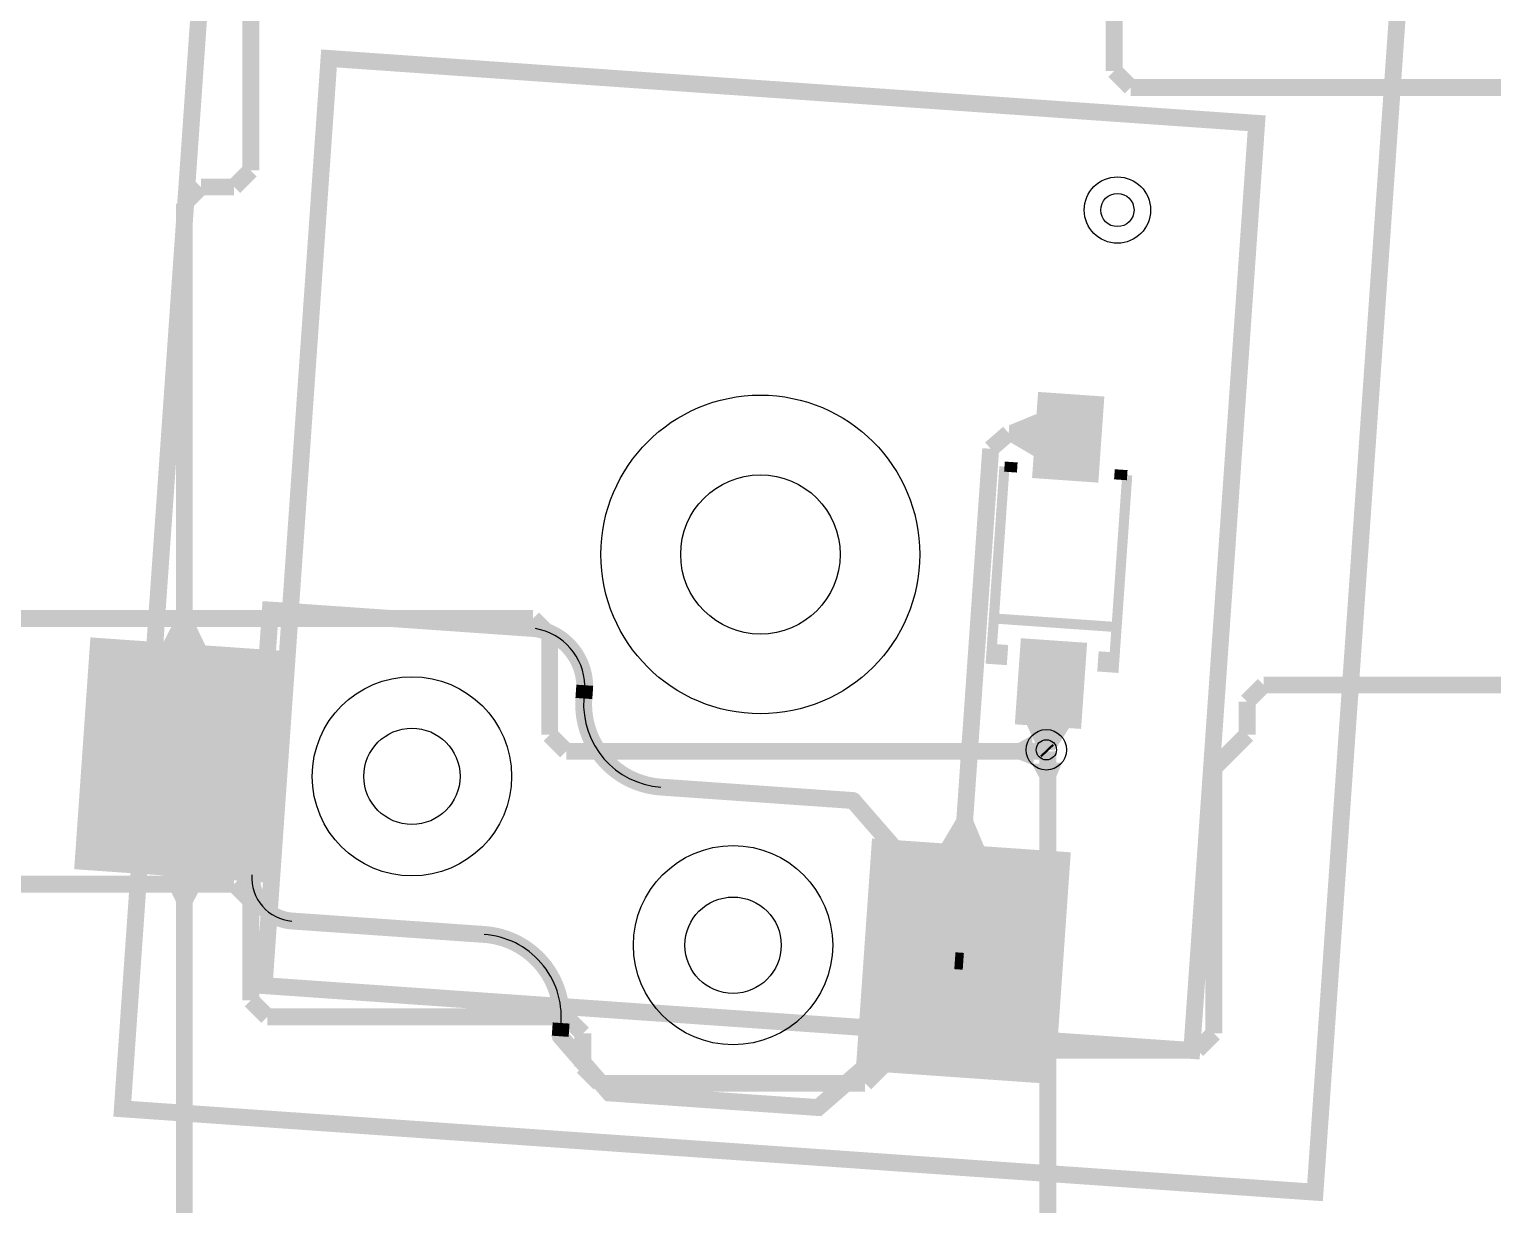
# Model space of a CAD drawing. Header units: millimetres. Extents: x -992 to -826, y 770 to 901.
# Drawn here: x -894.67 to -872.63, y 815.69 to 833.39 of the extents above; entities that cross this region are included whole.
import ezdxf

# ---------------------------------------------------------------- set-up
doc = ezdxf.new("R2010")
doc.units = ezdxf.units.MM
for name, color, linetype, true_color in [('BottomLayer', 7, 'Continuous', 0x0000ff), ('BottomPasteMaskLayer', 7, 'Continuous', 0x800000), ('BottomSilkLayer', 7, 'Continuous', 0x66cc33), ('BottomSolderMaskLayer', 7, 'Continuous', 0xaa00ff), ('Document', 7, 'Continuous', 0xffffff), ('Hole', 7, 'Continuous', 0x222222), ('Multi-Layer', 7, 'Continuous', 0xc0c0c0), ('TopLayer', 7, 'Continuous', 0xff0000), ('TopSilkLayer', 7, 'Continuous', 0xffcc00)]:
    doc.layers.add(name, color=color, linetype=linetype, true_color=true_color)

msp = doc.modelspace()

# ---------------------------------------------------------------- hatches: boundary and pattern name
at = {"layer": 'BottomLayer'}
for points in [[(-878.5712471424944, 826.5649225298453), (-878.480568961138, 827.8617475234952), (-879.4781305562612, 827.9314960629923), (-879.5688087376176, 826.6346710693423)], [(-879.5013258826518, 827.5997129794262), (-879.5456261112523, 826.9662585725173), (-879.912407924816, 827.1828752857507), (-879.8946888493778, 827.4362560325122)], [(-892.0150469900941, 824.1127787655577), (-892.6485013970029, 824.1570764541531), (-892.4587757175516, 824.525740411481), (-892.2047752095505, 824.5079781559565)], [(-893.9899923799849, 820.7423164846331), (-890.9973075946152, 820.5330708661419), (-890.7531369062739, 824.024536449073), (-893.7458470916943, 824.2338074676151)], [(-878.8306578613158, 822.8549657099315), (-878.7399796799594, 824.1518161036323), (-879.7375412750827, 824.2215646431295), (-879.8282448564898, 822.9247396494794)], [(-879.1117297434596, 822.7259537719077), (-879.5678206756414, 822.7578079756161), (-879.4516027432056, 822.9635712471427), (-879.198219456439, 822.9458750317502)], [(-879.6461722123445, 822.9120066040134), (-879.0127203454408, 822.8676962153926), (-879.2271602743207, 822.5319380238763), (-879.4805410210822, 822.5496570993143)], [(-880.291932943866, 821.0874803149608), (-880.9253873507748, 821.1317754635511), (-880.7087731775465, 821.4985598171198), (-880.455392430785, 821.4808407416816)], [(-882.2225552451106, 817.7139446278894), (-879.229870459741, 817.5046736093474), (-878.9857251714504, 820.9961391922785), (-881.9784099568201, 821.2054102108206)], [(-892.6485013970029, 820.6485217170436), (-892.0150469900941, 820.6042291084584), (-892.2047752095505, 820.2355651511305), (-892.4587757175516, 820.2533248666499)]]:
    msp.add_hatch(color=256, dxfattribs=at).paths.add_polyline_path(points)
at = {"layer": 'BottomPasteMaskLayer'}
for points in [[(-878.5712471424944, 826.5649225298453), (-878.480568961138, 827.8617475234952), (-879.4781305562612, 827.9314960629923), (-879.5688087376176, 826.6346710693423)], [(-893.9899923799849, 820.7423164846331), (-890.9973075946152, 820.5330708661419), (-890.7531369062739, 824.024536449073), (-893.7458470916943, 824.2338074676151)], [(-878.8306578613158, 822.8549657099315), (-878.7399796799594, 824.1518161036323), (-879.7375412750827, 824.2215646431295), (-879.8282448564898, 822.9247396494794)], [(-882.2225552451106, 817.7139446278894), (-879.229870459741, 817.5046736093474), (-878.9857251714504, 820.9961391922785), (-881.9784099568201, 821.2054102108206)]]:
    msp.add_hatch(color=256, dxfattribs=at).paths.add_polyline_path(points)
at = {"layer": 'BottomSilkLayer'}
for points in [[(-880.2468605537213, 824.1419354838711), (-879.9276504953011, 824.119613919228), (-879.9489128778258, 823.8155549911102), (-880.268122936246, 823.8378765557533)], [(-878.2469189738381, 824.0020853441708), (-878.5661290322581, 824.024406908814), (-878.5873914147829, 823.7203479806961), (-878.2681788163577, 823.6980264160529)]]:
    msp.add_hatch(color=256, dxfattribs=at).paths.add_polyline_path(points)
at = {"layer": 'BottomSolderMaskLayer'}
for points in [[(-878.5712471424944, 826.5649225298453), (-878.480568961138, 827.8617475234952), (-879.4781305562612, 827.9314960629923), (-879.5688087376176, 826.6346710693423)], [(-893.9899923799849, 820.7423164846331), (-890.9973075946152, 820.5330708661419), (-890.7531369062739, 824.024536449073), (-893.7458470916943, 824.2338074676151)], [(-878.8306578613158, 822.8549657099315), (-878.7399796799594, 824.1518161036323), (-879.7375412750827, 824.2215646431295), (-879.8282448564898, 822.9247396494794)], [(-882.2225552451106, 817.7139446278894), (-879.229870459741, 817.5046736093474), (-878.9857251714504, 820.9961391922785), (-881.9784099568201, 821.2054102108206)]]:
    msp.add_hatch(color=256, dxfattribs=at).paths.add_polyline_path(points)
at = {"layer": 'Document'}
for points in [[(-878.9184480568962, 827.3921869443741), (-879.1100050800103, 827.405582931166), (-879.1635763271528, 826.6394589789181), (-878.9720193040387, 826.6260629921261)], [(-879.4174015748033, 827.1384150368302), (-879.4307950215901, 826.9468580137162), (-878.6646710693423, 826.8932842265685), (-878.6512750825502, 827.0848412496827)], [(-891.1878359156719, 820.6465506731015), (-890.9176708153417, 824.5101168402339), (-887.0541046482093, 824.2399491998985), (-887.037521337406, 824.2399205584239), (-887.0210756707085, 824.2420529430999), (-887.0050480533284, 824.2463099959125), (-886.9897117625688, 824.2526191324043), (-886.9753282883371, 824.2608727792683), (-886.9621428746361, 824.2709302085159), (-886.9503803380569, 824.2826199369455), (-886.9402412345648, 824.2957426499999), (-886.9318984399397, 824.3100746001595), (-886.9254942021756, 824.3253714219272), (-886.9211377160942, 824.341372298358), (-886.9189032615302, 824.3578044080928), (-886.9188289368298, 824.3743875770714), (-886.9209160092589, 824.3908390556131), (-886.9251288933959, 824.4068783394121), (-886.9313957578768, 824.4222319522478), (-886.9396097501494, 824.436638108865), (-886.9496308183516, 824.4498511785167), (-886.9612880992523, 824.461645873067), (-886.9743828315377, 824.4718210882444), (-886.9886917447717, 824.4802033325499), (-887.0039708662457, 824.486649685357), (-887.0199596808121, 824.4910502337652), (-887.0363855727712, 824.4933299466601), (-891.0266421132843, 824.7723571247144), (-891.0432544991513, 824.7724295797108), (-891.059734219113, 824.7703330483121), (-891.07579929666, 824.766103403252), (-891.0911748500281, 824.7598130159394), (-891.1055977955682, 824.7515695181459), (-891.1188213492419, 824.7415139603712), (-891.1306192492247, 824.7298183983959), (-891.1407896273619, 824.7166829493185), (-891.1491584632374, 824.7023323674483), (-891.1555825617525, 824.6870121986441), (-891.1599520032673, 824.6709845788967), (-891.1621920243841, 824.6545237490476), (-891.4412192024386, 820.6642697485396), (-891.4412917395898, 820.6476573761694), (-891.4391953064667, 820.6311776569495), (-891.4349657736208, 820.6151125634449), (-891.4286755095319, 820.5997369738594), (-891.4204321423625, 820.5853139687939), (-891.4103767184106, 820.572090329864), (-891.3986812887675, 820.5602923171976), (-891.3855459654774, 820.550121798063), (-891.3711954975632, 820.541752792862), (-891.35587542551, 820.5353284975942), (-891.3398478799978, 820.5309588337325), (-891.3233870967742, 820.5287185674373), (-891.306774724404, 820.5286460302859), (-891.2902950051841, 820.5307424634092), (-891.2742299116795, 820.5349719962551), (-891.2588543220941, 820.541262260344), (-891.2444313170286, 820.5495056275132), (-891.2312076780986, 820.5595610514653), (-891.2194096654323, 820.5712564811082), (-891.2092391462976, 820.5843918043984), (-891.2008701410966, 820.5987422723125), (-891.1944458458288, 820.6140623443658), (-891.1900761819671, 820.6300898898779), (-891.1878359156719, 820.6465506731015)], [(-887.0666675133351, 824.2412598425199), (-887.0269804355157, 824.233416675641), (-886.9877631712309, 824.2234876477656), (-886.9491252680677, 824.2115004941543), (-886.9111746552546, 824.1974886991355), (-886.8740173421764, 824.181491402572), (-886.8377571222534, 824.1635532905289), (-886.8024952830096, 824.1437244704508), (-886.7683303231416, 824.1220603311937), (-886.7353576773766, 824.0986213883041), (-886.7036694498897, 824.073473114978), (-886.6733541570253, 824.0466857591719), (-886.6444964800392, 824.0183341473747), (-886.6171770285541, 823.9884974755915), (-886.5914721153893, 823.9572590881215), (-886.5674535433914, 823.9247062447478), (-886.5451884048641, 823.8909298769902), (-886.5247388941561, 823.8560243341017), (-886.5061621339299, 823.8200871195179), (-886.4895100155987, 823.7832186184958), (-886.474829054375, 823.745521817702), (-886.4621602593377, 823.7071020175354), (-886.4515390188787, 823.6680665379861), (-886.4429950018516, 823.6285244188524), (-886.4365520746953, 823.5885861151554), (-886.4322282347676, 823.5483631885983), (-886.4300355600712, 823.5079679959362), (-886.4287300663661, 823.4919760093799), (-886.4254186027366, 823.4762762591761), (-886.4201540259069, 823.4611193406688), (-886.413020367688, 823.4467471846633), (-886.4041314936835, 823.433389195789), (-886.3936292857969, 823.4212585908026), (-886.3816813775486, 823.4105489952769), (-886.3684784783537, 823.4014313530006), (-886.3542313294676, 823.3940511974164), (-886.3391673401883, 823.3885263286553), (-886.323526958009, 823.3849449332406), (-886.3075598306566, 823.3833641764779), (-886.2915208212798, 823.3838092899969), (-886.2756659403899, 823.3862731690108), (-886.2602482594864, 823.3907164857216), (-886.2455138715966, 823.3970683170592), (-886.2316979632012, 823.4052272767381), (-886.2190210602496, 823.4150631335583), (-886.2076855081815, 823.4264188901222), (-886.1978722421411, 823.4391132887868), (-886.1897378989379, 823.4529437048501), (-886.1834123168501, 823.4676893807953), (-886.1789964631794, 823.4831149499644), (-886.176560822638, 823.4989741934199), (-886.1761442722886, 823.5150139700281), (-886.1785090596817, 823.5616507866432), (-886.183007082637, 823.6081303807991), (-886.1896289031769, 823.6543552266739), (-886.1983606270642, 823.7002283329713), (-886.2091839329569, 823.7456534464325), (-886.2220761108503, 823.7905352537999), (-886.2370101097281, 823.8347795818084), (-886.2539545943232, 823.8782935947838), (-886.2728740108655, 823.9209859894356), (-886.293728661684, 823.9627671864343), (-886.3164747885014, 824.0035495183713), (-886.3410646642506, 824.0432474137065), (-886.3674466932175, 824.0817775763196), (-886.3955655193023, 824.1190591602858), (-886.4253621421699, 824.1550139395105), (-886.4567740410478, 824.1895664718677), (-886.4897353059098, 824.2226442574964), (-886.5241767757724, 824.2541778909234), (-886.5600261838116, 824.2841012066931), (-886.5972083089964, 824.3123514181993), (-886.6356451339218, 824.3388692494277), (-886.6752560085089, 824.3635990593311), (-886.7159578192284, 824.3864889585789), (-886.757665163494, 824.4074909184329), (-886.8002905288586, 824.4265608715251), (-886.843744476637, 824.4436588043208), (-886.8879358295706, 824.4587488410773), (-886.9327718631399, 824.4717993191209), (-886.9781585001249, 824.4827828552822), (-887.0240005080011, 824.4916764033529), (-887.040525979151, 824.4933898100267), (-887.0571337170531, 824.4929315514449), (-887.0735395587076, 824.4903094685392), (-887.0894627956151, 824.4855684258748), (-887.1046309767772, 824.4787895440063), (-887.118784570409, 824.470088811482), (-887.1316814045994, 824.4596151002474), (-887.1431008109395, 824.447547618406), (-887.1528474002209, 824.4340928439176), (-887.1607544055987, 824.4194809917041), (-887.1666865360187, 824.4039620746079), (-887.1705422910846, 824.3878016256034), (-887.1722556977584, 824.3712761544535), (-887.1717974391767, 824.3546684165514), (-887.1691753562709, 824.3382625748969), (-887.1644343136065, 824.3223393379894), (-887.157655431738, 824.3071711568273), (-887.1489546992136, 824.2930175631955), (-887.1384809879792, 824.2801207290051), (-887.1264135061377, 824.268701322665), (-887.1129587316493, 824.2589547333836), (-887.0983468794357, 824.2510477280058), (-887.0828279623396, 824.2451155975858), (-887.0666675133351, 824.2412598425199)], [(-879.1712598425197, 823.3329286258574), (-879.3628168656338, 823.3463246126494), (-879.3092456184913, 824.1124511049023), (-879.1176885953773, 824.0990551181104)], [(-886.4298018796039, 823.5214986029973), (-886.4437617475236, 823.3218846837696), (-886.443834284675, 823.3052723113992), (-886.4417378515517, 823.2887925921793), (-886.4375083187058, 823.2727274986747), (-886.4312180546169, 823.2573519090893), (-886.4229746874477, 823.2429289040239), (-886.4129192634956, 823.2297052650938), (-886.4012238338527, 823.2179072524275), (-886.3880885105624, 823.2077367332929), (-886.3737380426484, 823.1993677280919), (-886.358417970595, 823.192943432824), (-886.342390425083, 823.1885737689624), (-886.3259296418594, 823.1863335026671), (-886.3093172694892, 823.1862609655158), (-886.2928375502693, 823.188357398639), (-886.2767724567645, 823.1925869314849), (-886.2613968671792, 823.1988771955738), (-886.2469738621137, 823.2071205627431), (-886.2337502231836, 823.2171759866951), (-886.2219522105174, 823.228871416338), (-886.2117816913827, 823.2420067396283), (-886.2034126861818, 823.2563572075424), (-886.1969883909139, 823.2716772795957), (-886.1926187270523, 823.2877048251078), (-886.1903784607571, 823.3041656083313), (-886.1764211328424, 823.5037795275592), (-886.1763924913674, 823.5203628383628), (-886.1785248760431, 823.5368085050605), (-886.1827819288555, 823.5528361224409), (-886.1890910653472, 823.5681724132007), (-886.1973447122111, 823.5825558874328), (-886.2074021414587, 823.595741301134), (-886.2190918698883, 823.6075038377135), (-886.2322145829428, 823.6176429412059), (-886.2465465331024, 823.6259857358311), (-886.2618433548704, 823.6323899735954), (-886.2778442313015, 823.6367464596769), (-886.2942763410365, 823.6389809142411), (-886.3108595100152, 823.6390552389414), (-886.3273109885572, 823.6369681665121), (-886.3433502723562, 823.632755282375), (-886.3587038851922, 823.6264884178939), (-886.3731100418095, 823.6182744256212), (-886.3863231114613, 823.6082533574188), (-886.3981178060117, 823.5965960765177), (-886.4082930211889, 823.583501344232), (-886.4166752654944, 823.5691924309978), (-886.4231216183013, 823.5539133095233), (-886.4275221667094, 823.5379244949567), (-886.4298018796039, 823.5214986029973)], [(-886.1898501397004, 823.3044602489206), (-886.192197552472, 823.2555221814945), (-886.1924081406481, 823.2065282998076), (-886.1904815033843, 823.1575718614263), (-886.1864213079443, 823.1087460526453), (-886.1802352827208, 823.060143811112), (-886.171935202524, 823.0118576489239), (-886.1615368661688, 822.9639794765362), (-886.1490600664032, 822.916600427815), (-886.1345285522328, 822.869810686567), (-886.1179699837166, 822.8236993148804), (-886.0994158793166, 822.7783540835982), (-886.0789015559042, 822.7338613052509), (-886.0564660615361, 822.6903056697649), (-886.0321521011284, 822.6477700832587), (-886.0060059551697, 822.6063355102352), (-885.978077391628, 822.5660808194698), (-885.9484195712199, 822.5270826338867), (-885.9170889462221, 822.4894151847114), (-885.8841451530161, 822.4531501701749), (-885.8496508985745, 822.4183566190391), (-885.8136718411, 822.3851007592039), (-885.7762764650487, 822.353445891646), (-885.7375359507728, 822.3234522699278), (-885.6975240390327, 822.295176985508), (-885.656316890634, 822.2686738590701), (-885.61399294146, 822.243993338078), (-885.5706327531717, 822.221182400751), (-885.5263188598631, 822.2002844666434), (-885.4811356109611, 822.1813393139971), (-885.4351690106705, 822.1643830040255), (-885.3885065542688, 822.149447812273), (-885.3412370615631, 822.1365621671798), (-885.2934505078256, 822.1257505959696), (-885.2452378525305, 822.1170336779636), (-885.196690866216, 822.110428005408), (-885.147901955804, 822.1059461518925), (-885.1314065821624, 822.1037455047735), (-885.1153405663827, 822.0994069178745), (-885.099979766101, 822.0930048858515), (-885.0855879302214, 822.0846493332465), (-885.0724121702797, 822.0744837270535), (-885.0606787174733, 822.0626826133537), (-885.0505890382143, 822.0494486203141), (-885.0423163748992, 822.0350089790102), (-885.0360027712912, 822.0196116218083), (-885.0317566335937, 822.0035209253048), (-885.0296508690861, 821.98701317091), (-885.0297216342888, 821.9703718010264), (-885.0319677141446, 821.9538825522686), (-885.0363505428829, 821.9378285492921), (-885.0427948662036, 821.9224854434706), (-885.0511900334126, 821.9081166798894), (-885.0613918973226, 821.8949689739268), (-885.0732252892981, 821.8832680750864), (-885.0864870269456, 821.8732148908205), (-885.100949402808, 821.8649820368967), (-885.1163640941602, 821.8587108735411), (-885.1324664267745, 821.8545090782467), (-885.1489799194451, 821.8524487969227), (-885.1656210312422, 821.8525654051309), (-885.2194743469929, 821.8573943593238), (-885.2730965665659, 821.8643338105998), (-885.3264050124071, 821.8733730593484), (-885.3793174907553, 821.8844981683814), (-885.4317524183728, 821.8976919844214), (-885.4836289483345, 821.9129341645498), (-885.5348670946825, 821.9302012075732), (-885.5853878557518, 821.9494664902577), (-885.6351133359803, 821.9707003083787), (-885.683966866011, 821.9938699225205), (-885.731873120906, 822.0189396085552), (-885.7787582362857, 822.0458707127244), (-885.8245499222171, 822.0746217112376), (-885.8691775746743, 822.1051482742952), (-885.9125723843989, 822.1374033344395), (-885.9546674429946, 822.1713371591246), (-885.9953978460896, 822.2068974273978), (-886.0347007934093, 822.2440293105702), (-886.0725156856057, 822.2826755567543), (-886.1087842176922, 822.3227765791382), (-886.1434504689415, 822.3642705478597), (-886.1764609891069, 822.407093485339), (-886.2077648808348, 822.4511793649224), (-886.2373138781413, 822.4964602126853), (-886.2650624208304, 822.5428662122389), (-886.2909677247419, 822.5903258123762), (-886.3149898477179, 822.6387658373935), (-886.3370917511877, 822.6881115999163), (-886.3572393572757, 822.7382870160567), (-886.3754016013451, 822.7892147227233), (-886.3915504798939, 822.8408161969032), (-886.4056610937334, 822.8930118767342), (-886.4177116863781, 822.945721284176), (-886.4276836775914, 822.9988631490961), (-886.4355616920336, 823.0523555345766), (-886.4413335829682, 823.1061159632484), (-886.4449904509909, 823.1600615444596), (-886.4465266577504, 823.21410910208), (-886.4459398346426, 823.2681753027472), (-886.4432308864618, 823.3221767843537), (-886.4410338999352, 823.3386752299126), (-886.436698215747, 823.3547446822454), (-886.4302983016315, 823.3701091397683), (-886.4219440795946, 823.3845047095665), (-886.4117790379436, 823.397684139899), (-886.3999777667975, 823.4094210668815), (-886.386742959407, 823.4195139024094), (-886.3723019307876, 823.4277892965432), (-886.35690271346, 823.4341051148874), (-886.3408097973578, 823.4383528798269), (-886.3242995870677, 823.4404596336885), (-886.3076556544314, 823.4403891918288), (-886.2911638680446, 823.4381427641249), (-886.2751074833084, 823.4337589341947), (-886.2597622773635, 823.4273129967013), (-886.2453918124685, 823.4189156641273), (-886.2322429091739, 823.4087111652269), (-886.2205414070456, 823.3968747678191), (-886.210488285747, 823.383609768467), (-886.2022562131044, 823.3691440007492), (-886.1959865794427, 823.3537259220944), (-886.1917870691302, 823.3376203463894), (-886.1897298110405, 823.3211038956566), (-886.1898501397004, 823.3044602489207)], [(-886.768567437135, 818.1423876047754), (-886.0263220726442, 817.2885318770639), (-886.0146241486557, 817.2767346232671), (-886.0014863454912, 817.266565318925), (-885.987133490329, 817.2581979913061), (-885.9718112035275, 817.2517758304579), (-885.9557816953254, 817.2474087387956), (-885.9393192786385, 817.245171450343), (-882.79697993396, 817.0254381508764), (-882.7803665301444, 817.0253627583943), (-882.7638854345558, 817.0274566443916), (-882.7478186822457, 817.0316839769516), (-882.732441217758, 817.0379724152551), (-882.7180161901026, 817.046214347523), (-882.704790449581, 817.0562687325377), (-881.797581915164, 817.8448920497842), (-881.7857846613671, 817.8565899737728), (-881.775615357025, 817.8697277769372), (-881.7672480294062, 817.8840806320994), (-881.760825868558, 817.8994029189009), (-881.7564587768957, 817.915432427103), (-881.7542214884431, 817.9318948437899), (-881.5344881889764, 821.0742341884685), (-881.5344127964944, 821.0908475922841), (-881.5365066824917, 821.1073286878726), (-881.5407340150516, 821.1233954401828), (-881.5470224533552, 821.1387729046704), (-881.5552643856231, 821.1531979323258), (-881.5653187706376, 821.1664236728475), (-882.1683820167641, 821.8601676403355), (-882.1800796103488, 821.8719646454477), (-882.1932170206361, 821.8821337887862), (-882.2075694382465, 821.8905010544104), (-882.2228912624092, 821.8969232603881), (-882.2389203037196, 821.9012905089457), (-882.2553822707647, 821.9035280670563), (-885.0984531369063, 822.1023368046738), (-885.1150655092766, 822.1024093418251), (-885.1315452284965, 822.1003129087019), (-885.1476103220011, 822.096083375856), (-885.1629859115866, 822.0897931117671), (-885.1774089166521, 822.0815497445979), (-885.1906325555822, 822.0714943206458), (-885.2024305682484, 822.0597988910029), (-885.2126010873831, 822.0466635677126), (-885.220970092584, 822.0323130997986), (-885.2273943878519, 822.0169930277452), (-885.2317640517135, 822.0009654822331), (-885.2340043180087, 821.9845046990096), (-885.2340768551601, 821.9678923266392), (-885.2319804220369, 821.9514126074193), (-885.2277508891909, 821.9353475139147), (-885.221460625102, 821.9199719243293), (-885.2132172579328, 821.9055489192639), (-885.2031618339809, 821.8923252803338), (-885.1914664043378, 821.8805272676675), (-885.1783310810476, 821.8703567485329), (-885.1639806131335, 821.861987743332), (-885.1486605410803, 821.855563448064), (-885.1326329955681, 821.8511937842025), (-885.1161722123445, 821.8489535179071), (-882.3255778511558, 821.6538176276354), (-881.7915392430785, 821.0394767589537), (-882.003934467869, 818.0020878841759), (-882.8317373634748, 817.2824892049786), (-885.8691262382525, 817.494884429769), (-886.5768453136907, 818.3090500381002), (-886.5885423248243, 818.3208495070797), (-886.6016794061495, 818.3310212636592), (-886.616031778567, 818.3393912662666), (-886.6313538690101, 818.3458163018394), (-886.6473835122682, 818.3501864362397), (-886.6638464367061, 818.3524268952577), (-886.6804609571275, 818.3524993440192), (-886.6969427944871, 818.3504025429057), (-886.7130099399834, 818.3461723687651), (-886.7283874803074, 818.3398812010483), (-886.7428123014859, 818.3316366833772), (-886.7560375908336, 818.3215798817322), (-886.7678370599874, 818.3098828707745), (-886.7780088167625, 818.2967457896008), (-886.7863788195838, 818.282393417308), (-886.7928038553848, 818.2670713269606), (-886.797173990024, 818.2510416837677), (-886.7994144492874, 818.2345787593632), (-886.7994868982964, 818.2179642389428), (-886.7973900974287, 818.201482401552), (-886.7931599235275, 818.1854152559927), (-886.7868687560398, 818.170037715575), (-886.7786242385836, 818.1556128942736), (-886.7685674371356, 818.1423876047761)], [(-890.7022885445772, 820.0885369570741), (-890.7349765267029, 820.0918541391263), (-890.7673917084628, 820.0972173344137), (-890.7994061539621, 820.1046053755338), (-890.8308935089275, 820.1139891034445), (-890.861729499401, 820.1253314825484), (-890.8917924222233, 820.138587746864), (-890.9209636253698, 820.1537055767083), (-890.9491279762462, 820.1706253051909), (-890.9761743160917, 820.1892801537076), (-891.0019958986996, 820.2095964955004), (-891.0264908117223, 820.2314941462473), (-891.0495623788971, 820.2548866805331), (-891.0711195416081, 820.2796817729522), (-891.0910772182744, 820.3057815624973), (-891.1093566401502, 820.3330830387964), (-891.1258856622071, 820.361478448673), (-891.1405990478768, 820.3908557214252), (-891.153438726525, 820.421098911145), (-891.1643540226444, 820.4520886543328), (-891.1733018558604, 820.4837026409994), (-891.1802469109599, 820.5158160973983), (-891.1851617772733, 820.5483022784811), (-891.1880270568583, 820.5810329681334), (-891.1888314410601, 820.6138789852173), (-891.1875717551436, 820.6467106934215), (-891.1874514264834, 820.6633543401576), (-891.1895086845727, 820.6798707908907), (-891.1937081948852, 820.695976366596), (-891.1999778285467, 820.7113944452511), (-891.2082099011893, 820.7258602129691), (-891.2182630224879, 820.7391252123216), (-891.2299645246162, 820.7509616097296), (-891.2431134279109, 820.7611661086303), (-891.257483892806, 820.7695634412045), (-891.272829098751, 820.776009378698), (-891.2888854834874, 820.7803932086283), (-891.3053772698745, 820.7826396363322), (-891.322021202511, 820.7827100781919), (-891.3385314128012, 820.7806033243303), (-891.3546243289037, 820.7763555593906), (-891.3700235462313, 820.7700397410463), (-891.384464574851, 820.7617643469123), (-891.3976993822415, 820.7516715113841), (-891.4095006533876, 820.7399345844012), (-891.4196656950386, 820.7267551540684), (-891.4280199170754, 820.71235958427), (-891.4344198311908, 820.6969951267469), (-891.4387555153787, 820.6809256744137), (-891.4409525019051, 820.6644272288546), (-891.4427255592952, 820.6237850305769), (-891.4423690059814, 820.5831057375262), (-891.4398838193729, 820.5425008626848), (-891.4352768120407, 820.5020817150344), (-891.4285606130421, 820.4619590944274), (-891.4197536333014, 820.4222429878557), (-891.4088800151401, 820.383042267946), (-891.3959695660964, 820.3444643945099), (-891.3810576772148, 820.306615119968), (-891.3641852260299, 820.2695981994536), (-891.3453984645091, 820.2335151063917), (-891.3247488922641, 820.1984647543327), (-891.3022931153766, 820.1645432258036), (-891.2780926912252, 820.1318435089204), (-891.2522139597401, 820.1004552424808), (-891.2247278615473, 820.0704644702416), (-891.1957097435014, 820.0419534050487), (-891.1652391521391, 820.0150002034692), (-891.1333996156205, 819.9896787515431), (-891.100278414756, 819.9660584622424), (-891.0659663437458, 819.94420408519), (-891.0305574612883, 819.9241755291644), (-890.9941488327397, 819.9060276978732), (-890.9568402640318, 819.889810339447), (-890.9187340280762, 819.8755679100663), (-890.8799345844075, 819.8633394520953), (-890.8405482928299, 819.8531584870559), (-890.8006831218579, 819.8450529237364), (-890.7604483527437, 819.8390449816853), (-890.7199542799086, 819.8351511303024), (-890.7033419699358, 819.8350820851566), (-890.6868627683776, 819.8371819722663), (-890.6707986389418, 819.8414148619809), (-890.6554244433369, 819.8477083283838), (-890.6410032383119, 819.8559546885199), (-890.6277817746833, 819.8660128448811), (-890.6159862753595, 819.8777106996232), (-890.6058185646042, 819.8908480992086), (-890.5974526147675, 819.9052002590877), (-890.5910315695705, 819.920521609826), (-890.5866652948769, 819.9365499988644), (-890.584428498857, 819.9530111760225), (-890.5843594537113, 819.9696234859954), (-890.586459340821, 819.9861026875535), (-890.5906922305355, 820.0021668169893), (-890.5969856969384, 820.0175410125944), (-890.6052320570745, 820.0319622176194), (-890.6152902134357, 820.0451836812479), (-890.626988068178, 820.0569791805717), (-890.6401254677633, 820.067146891327), (-890.6544776276423, 820.0755128411637), (-890.6697989783806, 820.0819338863606), (-890.685827367419, 820.0863001610543), (-890.7022885445772, 820.0885369570741)], [(-887.8096443992889, 819.886060452121), (-890.7026060452122, 820.0883566167133), (-890.7192184175824, 820.0884291538648), (-890.7356981368023, 820.0863327207416), (-890.751763230307, 820.0821031878957), (-890.7671388198924, 820.0758129238068), (-890.7815618249579, 820.0675695566374), (-890.7947854638879, 820.0575141326855), (-890.8065834765541, 820.0458187030424), (-890.8167539956888, 820.0326833797523), (-890.8251230008898, 820.0183329118381), (-890.8315472961576, 820.0030128397849), (-890.8359169600194, 819.9869852942727), (-890.8381572263146, 819.9705245110492), (-890.838229763466, 819.9539121386789), (-890.8361333303427, 819.937432419459), (-890.8319037974968, 819.9213673259544), (-890.8256135334079, 819.905991736369), (-890.8173701662386, 819.8915687313036), (-890.8073147422866, 819.8783450923735), (-890.7956193126436, 819.8665470797072), (-890.7824839893534, 819.8563765605725), (-890.7681335214393, 819.8480075553716), (-890.752813449386, 819.8415832601037), (-890.7367859038739, 819.837213596242), (-890.7203251206504, 819.8349733299468), (-887.827363474727, 819.6326771653545), (-887.8107511023568, 819.6326046282031), (-887.7942713831369, 819.6347010613264), (-887.7782062896323, 819.6389305941723), (-887.7628307000468, 819.6452208582612), (-887.7484076949813, 819.6534642254304), (-887.7351840560514, 819.6635196493825), (-887.7233860433851, 819.6752150790254), (-887.7132155242505, 819.6883504023156), (-887.7048465190494, 819.7027008702297), (-887.6984222237816, 819.718020942283), (-887.6940525599199, 819.7340484877951), (-887.6918122936247, 819.7505092710187), (-887.6917397564733, 819.7671216433889), (-887.6938361895966, 819.7836013626088), (-887.6980657224424, 819.7996664561135), (-887.7043559865313, 819.8150420456989), (-887.7125993537006, 819.8294650507644), (-887.7226547776527, 819.8426886896943), (-887.7343502072956, 819.8544867023606), (-887.7474855305858, 819.8646572214953), (-887.7618359984999, 819.8730262266963), (-887.7771560705532, 819.8794505219641), (-887.7931836160653, 819.8838201858258), (-887.8096443992889, 819.886060452121)], [(-886.7851562103125, 818.434249428499), (-886.7828043902095, 818.4831899617727), (-886.7825896231641, 818.5321864997121), (-886.78451231802, 818.5811457695127), (-886.7885688146177, 818.6299745693163), (-886.7947513907625, 818.6785799456356), (-886.8030482769245, 818.7268693703054), (-886.813443678644, 818.7747509166255), (-886.8259178065991, 818.8221334343581), (-886.8404469142774, 818.8689267232464), (-886.8570033431816, 818.915041704726), (-886.8755555754817, 818.9603905914996), (-886.8960682940144, 819.0048870546548), (-886.918502449515, 819.0484463880047), (-886.9428153349542, 819.0909856693402), (-886.9689606668369, 819.1324239182856), (-886.9968886733119, 819.1726822504573), (-887.0265461889188, 819.2116840276341), (-887.0578767557986, 819.2493550036489), (-887.0908207311691, 819.2856234657297), (-887.1253154008655, 819.3204203710153), (-887.1612950987263, 819.3536794779901), (-887.1986913315997, 819.3853374725855), (-887.2374329097312, 819.415334088708), (-887.2774460822848, 819.4436122229658), (-887.3186546777399, 819.4701180433746), (-887.3609802488957, 819.4948010918342), (-887.4043422222079, 819.5176143801853), (-887.4486580511741, 819.5385144796578), (-887.4938433734737, 819.557461603545), (-887.5398121715656, 819.5744196829439), (-887.5864769364364, 819.5893564354183), (-887.6337488341875, 819.6022434264529), (-887.6815378751453, 819.6130561235842), (-887.7297530851706, 819.6217739431012), (-887.7783026788429, 819.6283802892297), (-887.8270942341885, 819.6328625857253), (-887.8435550282771, 819.6351026862519), (-887.8595826061985, 819.6394721871814), (-887.8749027316508, 819.6458963251412), (-887.8892532730397, 819.6542651813497), (-887.9023886886237, 819.6644355623572), (-887.9140842278, 819.6762334501245), (-887.9241397766508, 819.6894569795212), (-887.9323832819474, 819.703879892293), (-887.9386736950287, 819.7192554084036), (-887.9429033851826, 819.7353204485092), (-887.9449999812381, 819.75180013532), (-887.9449276098553, 819.7684124968251), (-887.9426875093286, 819.7848732909138), (-887.9383180083993, 819.8009008688351), (-887.9318938704395, 819.8162209942873), (-887.9235250142309, 819.8305715356763), (-887.9133546332234, 819.8437069512602), (-887.9015567454561, 819.8554024904365), (-887.8883332160594, 819.8654580392874), (-887.8739103032876, 819.873701544584), (-887.8585347871771, 819.8799919576652), (-887.8424697470714, 819.8842216478192), (-887.8259900602607, 819.8863182438747), (-887.8093776987555, 819.8862458724918), (-887.7555217302219, 819.8814167145089), (-887.7018968813221, 819.8744768518297), (-887.6485858418009, 819.8654369857522), (-887.5956708175077, 819.8543110557882), (-887.5432334036343, 819.841116218169), (-887.4913544588958, 819.82587281939), (-887.4401139808449, 819.8086043648372), (-887.3895909825166, 819.7893374825404), (-887.3398633705885, 819.7681018821143), (-887.2910078252496, 819.7449303089445), (-887.243099681958, 819.7198584936955), (-887.1962128152743, 819.6929250972128), (-887.1504195249456, 819.664171650908), (-887.1057904244203, 819.6336424927174), (-887.0623943319607, 819.6013846987327), (-887.0202981645257, 819.567448010609), (-886.979566834584, 819.5318847588635), (-886.9402631500196, 819.4947497821813), (-886.9024477172808, 819.4561003428543), (-886.8661788479253, 819.4159960384818), (-886.8315124687039, 819.3744987100714), (-886.7985020353202, 819.3316723466799), (-886.7671984500028, 819.2875829867412), (-886.7376499830132, 819.2422986162356), (-886.7099021982127, 819.1958890638548), (-886.6839978828036, 819.1484258933253), (-886.6599769813499, 819.0999822930578), (-886.6378765341839, 819.0506329632894), (-886.6177306202887, 819.0004540008963), (-886.5995703047492, 818.9495227820514), (-886.5834235908492, 818.8979178429104), (-886.5693153768897, 818.8457187585084), (-886.5572674177968, 818.7930060200554), (-886.5472982915745, 818.7398609108177), (-886.5394233706577, 818.6863653807793), (-886.5336547982081, 818.6326019202749), (-886.5300014693885, 818.5786534327885), (-886.5284690176479, 818.5246031071172), (-886.529059806033, 818.4705342890923), (-886.531772923546, 818.4165303530608), (-886.5340131898412, 818.4000695698373), (-886.5383828537028, 818.3840420243251), (-886.5448071489707, 818.3687219522719), (-886.5531761541716, 818.3543714843578), (-886.5633466733063, 818.3412361610676), (-886.5751446859725, 818.3295407314246), (-886.5883683249026, 818.3194853074726), (-886.6027913299681, 818.3112419403033), (-886.6181669195535, 818.3049516762144), (-886.6342320130582, 818.3007221433685), (-886.6507117322781, 818.2986257102452), (-886.6673241046483, 818.2986982473966), (-886.6837848878719, 818.3009385136919), (-886.6998124333841, 818.3053081775536), (-886.7151325054373, 818.3117324728214), (-886.7294829733514, 818.3201014780224), (-886.7426182966416, 818.3302719971571), (-886.7543137262845, 818.3420700098233), (-886.7643691502366, 818.3552936487533), (-886.7726125174058, 818.3697166538188), (-886.7789027814947, 818.3850922434042), (-886.7831323143407, 818.4011573369088), (-886.7852287474639, 818.4176370561287), (-886.7851562103125, 818.434249428499)]]:
    msp.add_hatch(color=256, dxfattribs=at).paths.add_polyline_path(points)
at = {"layer": 'TopLayer'}
for points in [[(-879.5423850647702, 822.3012928625859), (-879.5678435356872, 822.7577825755653), (-879.7752273304548, 822.6446558293118), (-879.7610617221235, 822.3906553213108)], [(-879.1148183896369, 822.3516052832107), (-879.5713716027433, 822.3272821945645), (-879.4587452374906, 822.1196189992381), (-879.2047447294896, 822.1331496062994)]]:
    msp.add_hatch(color=256, dxfattribs=at).paths.add_polyline_path(points)

# ---------------------------------------------------------------- linework, layer by layer
at = {"layer": 'BottomLayer', "const_width": 0.25400050800101603}
for points in [[(-891.3317246634494, 840.5176530353062), (-891.3317246634494, 831.2677165354332)], [(-891.331775463551, 831.2676657353317), (-891.5817881635764, 831.0176530353062)], [(-892.0817881635764, 831.0176530353062), (-892.331775463551, 830.7676657353317)], [(-891.5817881635764, 831.0176530353062), (-892.0817881635764, 831.0176530353062)], [(-892.3317246634494, 830.7675895351792), (-892.3317246634494, 822.5176530353062)], [(-880.1915163830329, 827.0750825501652), (-879.9204216408434, 827.3107442214886)], [(-879.9204978409957, 827.3106426212854), (-879.0246380492762, 827.2481584963172)], [(-880.730759461519, 819.3639827279655), (-880.1915163830329, 827.0751841503684)], [(-879.2842265684533, 823.5384810769623), (-879.3538227076455, 822.5407670815343)], [(-892.371678943358, 822.3834137668277), (-892.331775463551, 822.5176530353062)], [(-892.331775463551, 822.5176530353062), (-892.371678943358, 822.3834137668277)], [(-892.3317246634494, 822.5176530353062), (-892.3317246634494, 811.2677165354332)], [(-880.6040386080773, 819.3550165100331), (-880.7307340614682, 819.3638811277624)]]:
    msp.add_lwpolyline(points, dxfattribs=at)
at = {"layer": 'BottomSilkLayer'}
for points, const_width in [([(-880.1762001524004, 824.0605791211584), (-879.9841757683516, 826.8063246126494)], 0.15240030480060962), ([(-879.9841757683516, 826.8063246126494), (-879.791617983236, 826.7928625857253)], 0.15240030480060962), ([(-878.136220472441, 826.6771145542292), (-878.3288036576074, 826.6905765811533)], 0.15240030480060962), ([(-878.328219456439, 823.9313690627382), (-878.136220472441, 826.6771145542292)], 0.15240030480060962), ([(-891.1093726187453, 823.5980441960885), (-891.0361950723902, 824.6445262890527), (-891.0361950723902, 824.6445262890527), (-887.0454406908815, 824.365455930912)], 0.25400050800101603), ([(-878.3460756921515, 824.3931673863349), (-880.0942595885192, 824.5154178308358)], 0.15240030480060962), ([(-886.3025908051817, 823.512979425959), (-886.316535433071, 823.3133096266195)], 0.25400050800101603), ([(-885.1573025146051, 821.9789433578869), (-882.2643637287275, 821.7766319532641)], 0.25400050800101603), ([(-881.6612649225299, 821.0828549657101), (-882.2643637287275, 821.7766065532132), (-882.2643637287275, 821.7766319532641)], 0.25400050800101603), ([(-881.6612649225299, 821.0828549657101), (-881.6856743713488, 820.7337566675135)], 0.25400050800101603), ([(-891.3145288290577, 820.6553975107952), (-891.2901193802388, 821.0045720091441)], 0.25400050800101603), ([(-887.8182372364746, 819.7595631191264), (-890.7111252222505, 819.9618491236984)], 0.25400050800101603), ([(-886.67269494539, 818.2257302514606), (-886.6587503175008, 818.4252222504447)], 0.25400050800101603), ([(-881.8669545339092, 818.1402590805183), (-881.8809245618493, 817.9407416814835), (-882.7881127762256, 817.152120904242), (-885.9304546609094, 817.3718567437136), (-886.67269494539, 818.2257302514606)], 0.25400050800101603)]:
    msp.add_lwpolyline(points, dxfattribs=dict(at, const_width=const_width))
for centre, radius, start, end in [((-887.1946443772594, 823.4870530040923), 0.8924307848615699, 1.5913479784146602, 80.33230065926362), ((-885.0701255102459, 823.225880079591), 1.2499872999746, 176.00228089746633, 266.0012802274525), ((-890.6661249847913, 820.6100676825631), 0.6499872999746, 175.99984922988307, 266.00001978342425), ((-887.9056977558489, 818.5124276229494), 1.2499872999746, 355.99997673999457, 86.00004077654711)]:
    msp.add_arc(centre, radius, start, end, dxfattribs=at)
at = {"layer": 'Document', "const_width": 0.25400050800101603}
msp.add_lwpolyline([(-875.3088138176277, 815.8772669545341), (-874.0532131064263, 833.8334518669039), (-892.0093980187961, 835.0890779781561), (-893.2649987299975, 817.1328930657863), (-875.3088138176277, 815.8772669545341)], close=True, dxfattribs=at)
at = {"layer": 'Document'}
for centre, radius in [((-878.2839725679453, 830.6708153416308), 0.24993649987299976), ((-883.6588773177548, 825.4831089662181), 1.1998983997967998), ((-888.9050038100077, 822.1409702819407), 0.7249174498348998), ((-884.0706121412244, 819.5974091948185), 0.7249174498348998)]:
    msp.add_circle(centre, radius, dxfattribs=at)
at = {"layer": 'Hole'}
msp.add_circle((-879.3538227076455, 822.5407670815343), 0.15240030480060962, dxfattribs=at)
at = {"layer": 'Multi-Layer'}
for centre, radius in [((-878.2839725679453, 830.6708153416308), 0.5), ((-883.6588773177548, 825.4831089662181), 2.4000000000000004), ((-888.9050038100077, 822.1409702819407), 1.5000000000000002), ((-879.3538227076455, 822.5407670815343), 0.30480060960121924), ((-884.0706121412244, 819.5974091948185), 1.5000000000000002)]:
    msp.add_circle(centre, radius, dxfattribs=at)
at = {"layer": 'TopLayer', "const_width": 0.25400050800101603}
for points in [[(-878.3317500635003, 840.5176784353571), (-878.3317500635003, 832.7676657353317)], [(-878.3317500635003, 832.7676657353317), (-878.0817627635256, 832.5176530353062)], [(-878.0817627635256, 832.5176530353062), (-863.5817373634748, 832.5176530353062)], [(-900.5818135636272, 824.5176530353062), (-887.0817627635256, 824.5176530353062)], [(-887.0817627635256, 824.5176530353062), (-886.831775463551, 824.2676403352808)], [(-886.831775463551, 824.2676403352808), (-886.831775463551, 822.7676403352808)], [(-876.3317500635003, 823.2676403352808), (-876.0817627635256, 823.5176530353062)], [(-876.0817627635256, 823.5176530353062), (-836.0816611633225, 823.5176530353062)], [(-876.3317500635003, 822.7676403352808), (-876.3317500635003, 823.2676403352808)], [(-886.831775463551, 822.7676403352808), (-886.5817627635256, 822.5176530353062)], [(-876.8317500635002, 822.2676403352808), (-876.3317500635003, 822.7676403352808)], [(-886.5817627635256, 822.5176530353062), (-879.3317500635002, 822.5176530353062)], [(-879.3538481076963, 822.5407924815851), (-879.3317500635002, 822.5176530353062)], [(-879.3317500635002, 822.5176530353062), (-879.3538481076963, 822.5407924815851)], [(-879.3317500635002, 822.5176530353062), (-879.3317500635002, 814.7676403352808)], [(-876.8317500635002, 818.2676403352808), (-876.8317500635002, 822.2676403352808)], [(-947.0818897637796, 820.5176530353062), (-891.5817881635764, 820.5176530353062)], [(-891.5817881635764, 820.5176530353062), (-891.331775463551, 820.2676403352808)], [(-891.331775463551, 820.2676403352808), (-891.331775463551, 818.7676403352808)], [(-891.331775463551, 818.7676403352808), (-891.0817881635764, 818.5176276352554)], [(-891.0817881635764, 818.5176276352554), (-886.5817627635256, 818.5176276352554)], [(-886.5817627635256, 818.5176276352554), (-886.331775463551, 818.2676403352808)], [(-886.331775463551, 818.2676403352808), (-886.331775463551, 817.7676403352808)], [(-877.0817627635256, 818.0176276352554), (-876.8317500635002, 818.2676403352808)], [(-882.0817627635256, 817.5176276352554), (-881.5817627635256, 818.0176276352554)], [(-881.5817627635256, 818.0176276352554), (-877.0817627635256, 818.0176276352554)], [(-886.331775463551, 817.7676403352808), (-886.0817627635256, 817.5176276352554)], [(-886.0817627635256, 817.5176276352554), (-882.0817627635256, 817.5176276352554)]]:
    msp.add_lwpolyline(points, dxfattribs=at)
at = {"layer": 'TopSilkLayer', "const_width": 0.25400050800101603}
msp.add_lwpolyline([(-891.1302260604523, 818.9885699771401), (-877.1643383286768, 818.0119888239778), (-876.1877317754636, 831.9778765557533), (-890.1536449072898, 832.9544831089663), (-891.1302260604523, 818.9885699771401)], close=True, dxfattribs=at)

doc.saveas('drawing.dxf')
